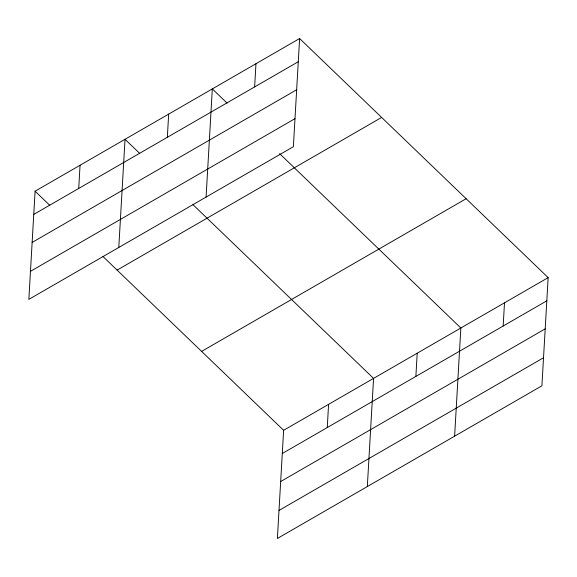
<?xml version="1.0" encoding="UTF-8"?>
<svg xmlns="http://www.w3.org/2000/svg" width="577" height="577" viewBox="0 0 577 577"><rect width="100%" height="100%" fill="white"/><g stroke="black" fill="none" stroke-linecap="round" stroke-linejoin="round"><path stroke-width="0.87" d="M35.089 191.203L28.85 299.376L293.376 146.702L299.614 38.529L35.089 191.203L49.824 205.376M78.717 188.448L80.059 165.246M118.79 247.461L125.029 139.295L139.764 153.468M167.337 137.304L168.672 114.102M206.083 197.082L212.322 88.908L227.057 103.088M254.63 86.918L255.964 63.715M103.009 256.541L283.624 430.298L277.386 538.471L541.911 385.797L548.15 277.624L299.614 38.529M327.253 427.55L328.594 404.347M367.325 486.562L373.564 378.389L192.949 204.633M415.873 376.406L417.207 353.203M454.618 436.183L460.857 328.01L279.6 153.633M503.166 326.019L504.5 302.817M33.747 214.406L298.273 61.732M32.132 242.441L296.657 89.767M30.466 271.334L294.991 118.66M117.102 270.101L381.628 117.427M201.604 351.4L466.137 198.726M283.624 430.298L548.15 277.624M282.283 453.508L546.816 300.833M280.667 481.543L545.193 328.868M279.001 510.436L543.527 357.762"/></g></svg>
